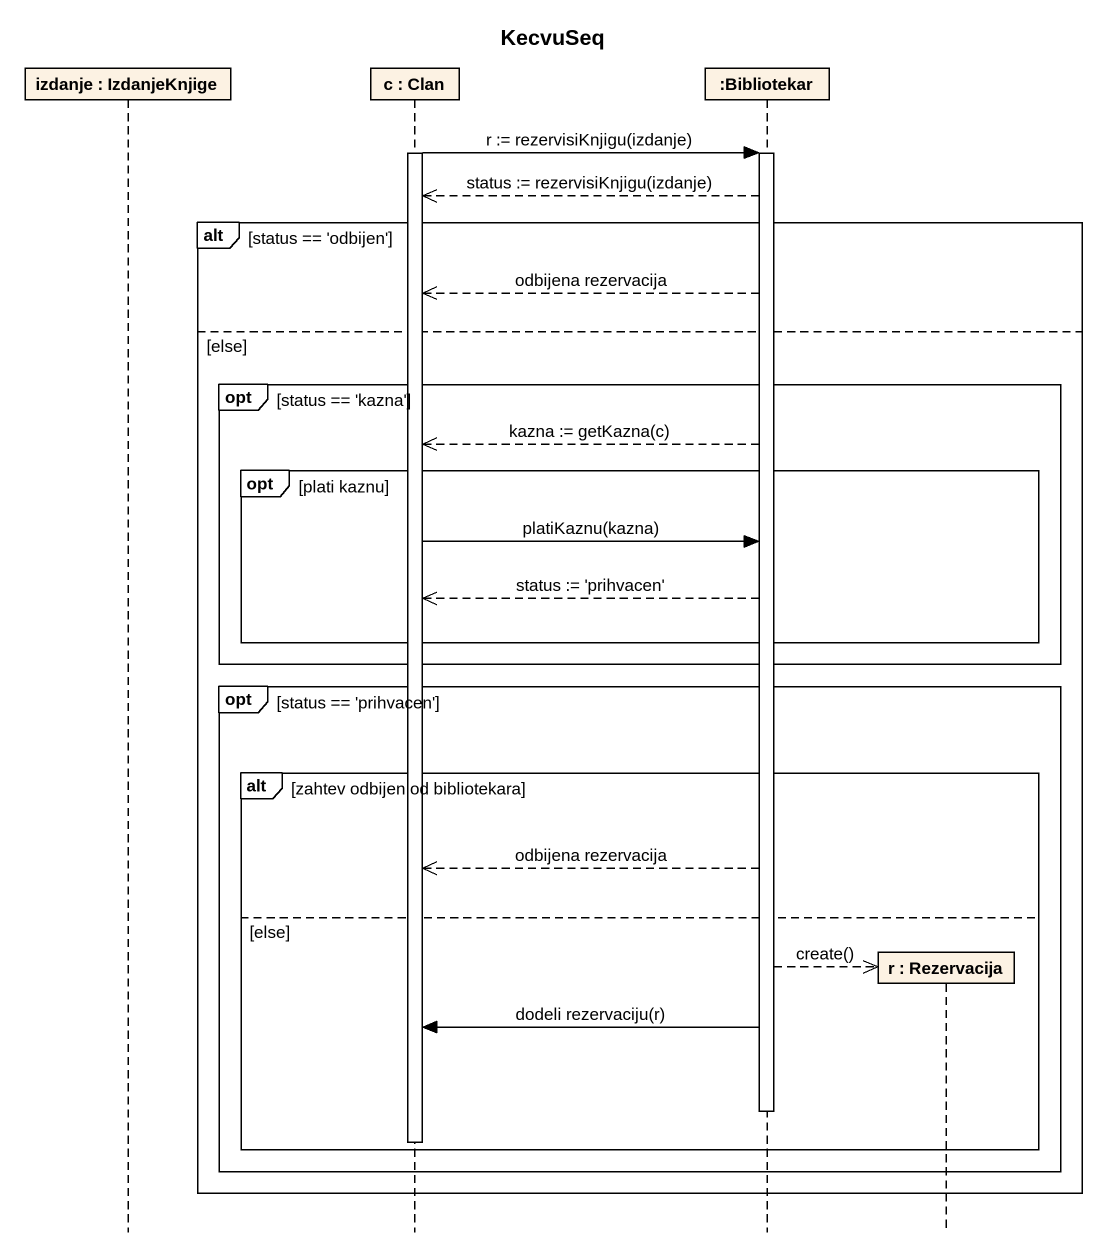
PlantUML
@startuml
title KecvuSeq
hide footbox
participant "izdanje : IzdanjeKnjige" as izdanje
participant "c : Clan" as c
participant ":Bibliotekar" as Bibliotekar
participant "r : Rezervacija" as r

activate c
c -> Bibliotekar : r := rezervisiKnjigu(izdanje)
activate Bibliotekar
Bibliotekar -->> c : status := rezervisiKnjigu(izdanje)
alt status == 'odbijen'
  Bibliotekar -->> c : odbijena rezervacija
else else
  opt status == 'kazna'
    Bibliotekar -->> c : kazna := getKazna(c)
    opt plati kaznu
      c -> Bibliotekar : platiKaznu(kazna)
      Bibliotekar -->> c : status := 'prihvacen'
    end
  end
  opt status == 'prihvacen'
    alt zahtev odbijen od bibliotekara
      Bibliotekar -->> c : odbijena rezervacija
    else else
      Bibliotekar -->> r ** : create()
      Bibliotekar -> c : dodeli rezervaciju(r)
      deactivate Bibliotekar
      deactivate c
    end
  end
end
@enduml
